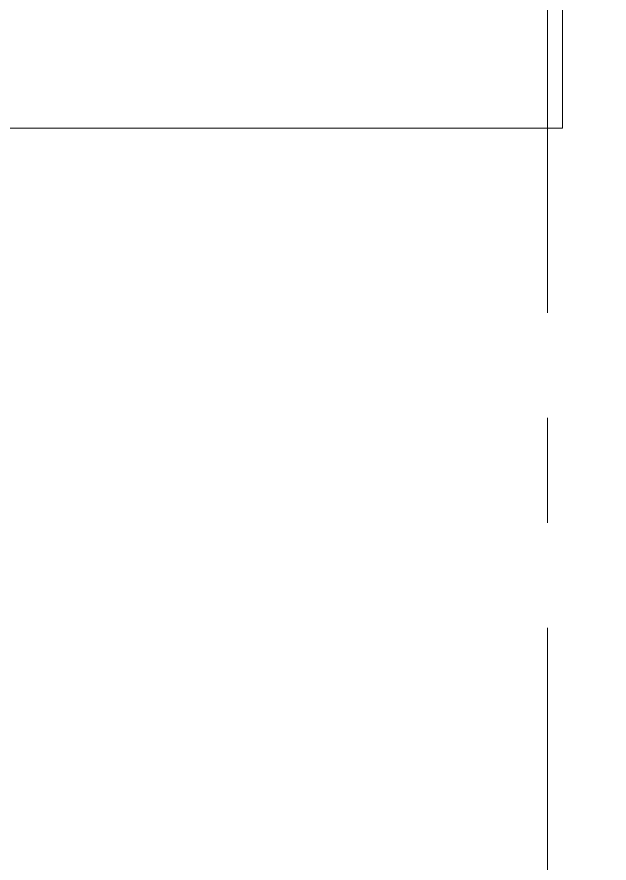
# Model space of a CAD drawing. Header units: millimetres. Extents: x -44713 to 26888, y -13000 to 43000.
# Drawn here: x 9348 to 10243, y 17638 to 18918 of the extents above; entities that cross this region are included whole.
import ezdxf

# ---------------------------------------------------------------- set-up
doc = ezdxf.new("R2010")
doc.units = ezdxf.units.MM
doc.header["$MEASUREMENT"] = 0
doc.linetypes.add('1735 X DT-5BR-Grids$0$CENTER2', pattern=[28.575, 19.05, -3.175, 3.175, -3.175])
doc.layers.add('00-First Floor Projection', color=1, linetype='Continuous')
for name, color, linetype, lineweight in [('07--DIM-2', 2, 'Continuous', 25), ('1735 X DT-5BR-Grids$0$03--GRID', 252, '1735 X DT-5BR-Grids$0$CENTER2', 5), ('1735 X DT-5BR-RFP$0$0-MEP', 251, 'Continuous', 20)]:
    doc.layers.add(name, color=color, linetype=linetype, lineweight=lineweight)
doc.styles.add('1735 X DT-5BR-RFP$0$ARIAL', font='swiss.ttf')
doc.dimstyles.new('1735 X DT-5BR-RFP$0$A&B DIM', dxfattribs={"dimtxt": 250, "dimasz": 250, "dimexe": 100, "dimexo": 100, "dimgap": 0, "dimtad": 0, "dimdec": 0, "dimzin": 12, "dimdsep": 46, "dimtxsty": '1735 X DT-5BR-RFP$0$ARIAL', "dimcen": 0, "dimdle": 100, "dimclrd": 11, "dimclre": 11, "dimclrt": 7, "dimadec": 0, "dimazin": 0, "dimtfac": 1, "dimtdec": 0, "dimtmove": 1, "dimatfit": 2, "dimfxl": 1, "dimtvp": 0.75, "dimtolj": 1, "dimtzin": 12, "dimlwd": 18, "dimlwe": 18, "dimarcsym": 0})

# ---------------------------------------------------------------- blocks, each defined once
blk = doc.blocks.new('1735 X DT-5BR-RFP$0$RUTRUI')
blk.add_lwpolyline([(-2314, 2246.9), (386.2, 2246.9), (386.2, 396.9), (-2314, 396.9)], close=True)
blk = doc.blocks.new('1735 X DT-5BR-RFP$0$_Open90')
at = {"color": 0, "linetype": 'ByBlock', "lineweight": -2}
for p, q in [((-0.5, 0.5), (0, 0)), ((0, 0), (-1, 0)), ((0, 0), (-0.5, -0.5))]:
    blk.add_line(p, q, dxfattribs=at)
blk = doc.blocks.new('1735 X DT-5BR-Grids')
at = {"layer": '1735 X DT-5BR-Grids$0$03--GRID', "ltscale": 50}
blk.add_line((10150, -2960.853), (10150, 33283.323), dxfattribs=at)
blk = doc.blocks.new('1735 X DT-5BR-RFP')
at = {"layer": '1735 X DT-5BR-RFP$0$0-MEP', "color": 253, "lineweight": 0}
blk.add_leader([(13620.1, 16036.4), (9568.8, 19532.9)], dimstyle='1735 X DT-5BR-RFP$0$A&B DIM', override={"dimasz": 300, "dimclrd": 256, "dimldrblk": '1735 X DT-5BR-RFP$0$_Open90'}, dxfattribs=at)
at = {"layer": '1735 X DT-5BR-RFP$0$0-MEP'}
blk.add_blockref('1735 X DT-5BR-RFP$0$RUTRUI', (9786.4, 18353.1), dxfattribs=at)

msp = doc.modelspace()

# ---------------------------------------------------------------- block references
at = {"layer": '00-First Floor Projection'}
msp.add_blockref('1735 X DT-5BR-RFP', (0, 0), dxfattribs=at)

# ---------------------------------------------------------------- next in the draw order: block references
at = {"layer": '07--DIM-2'}
msp.add_blockref('1735 X DT-5BR-Grids', (0, 0), dxfattribs=at)

doc.saveas('drawing.dxf')
